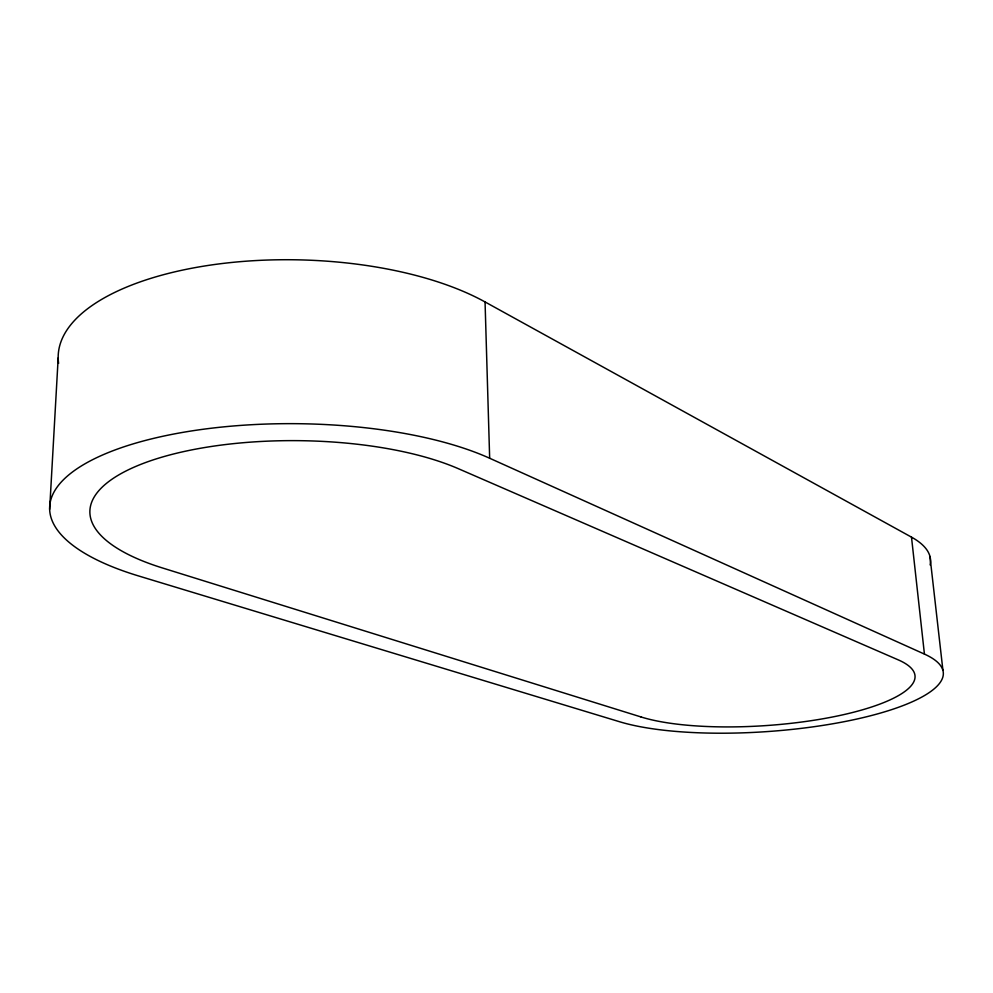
<?xml version="1.0" encoding="UTF-8"?>
<svg xmlns="http://www.w3.org/2000/svg" width="993" height="993" viewBox="0 0 993 993"><rect width="100%" height="100%" fill="white"/><g stroke="black" fill="none" stroke-linecap="round" stroke-linejoin="round"><path stroke-width="1.49" d="M49.65 509.322L58.177 357.952M489.661 458.245L924.433 654.089A178.591 46.175 -4.1 0 1 856.736 719.069A178.591 46.175 -4.1 0 1 619.495 721.712L138.511 575.928A247.034 86.962 0.6 0 1 123.815 446.85A247.034 86.962 0.6 0 1 489.661 458.245L485.056 301.946A239.921 102.205 1.4 0 0 211.583 264.932A239.921 102.205 1.4 0 0 58.612 363.364M485.056 301.946L911.5 537.139A174.805 55.149 -4.4 0 1 930.118 564.905M929.969 556.477L942.903 670.163M911.5 537.139L924.433 654.089M640.981 716.946L162.356 567.934A208.133 73.11 0.6 0 1 152.252 460.193A208.133 73.11 0.6 0 1 458.431 468.721L898.28 659.886A150.626 38.901 -4.1 0 1 842.089 714.985A150.626 38.901 -4.1 0 1 640.981 716.946"/></g></svg>
